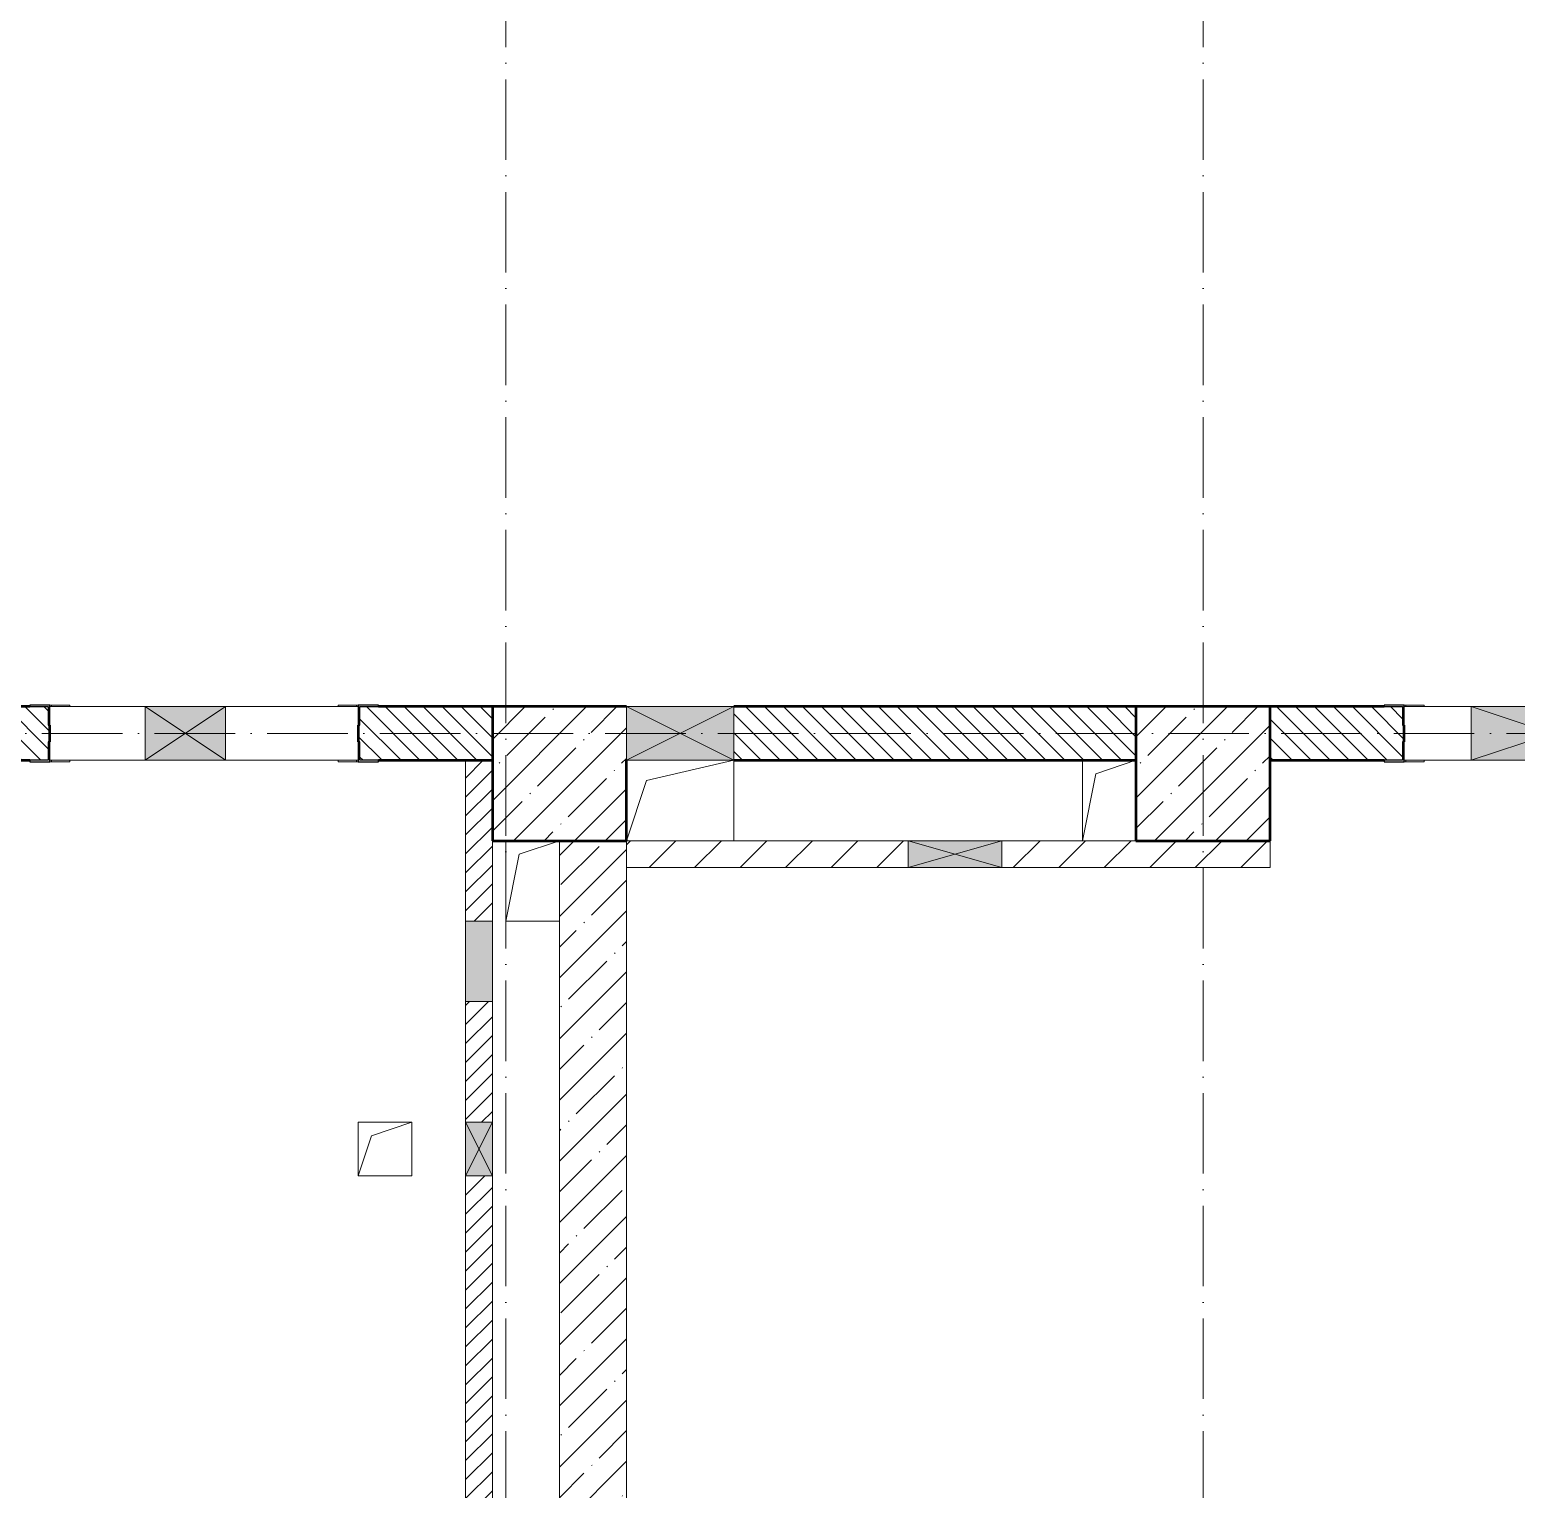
# Model space of a CAD drawing. Header units: millimetres. Extents: x -12989 to 629078, y -109036 to 555275.
# Drawn here: x 55935 to 61478, y 66876 to 72319 of the extents above; entities that cross this region are included whole.
import ezdxf

# ---------------------------------------------------------------- set-up
doc = ezdxf.new("R2010")
doc.units = ezdxf.units.MM
doc.linetypes.add('50_200_ШТРИХ_1Т_ш5_п1_п1_', pattern=[700, 500, -100, 0, -100])
for name, color, linetype, lineweight in [('A-DETL-GENF-OTLN', 7, 'Continuous', 9), ('A-FLOR-____-OTLN', 7, 'Continuous', 9), ('A-GENM-____-MCUT', 7, 'Continuous', 25), ('A-GENM-____-OTLN', 7, 'Continuous', 9), ('A-GENM-____-OTLN-1', 7, 'Continuous', 25), ('A-GLAZ-____-OTLN', 7, 'Continuous', 9), ('A-WALL-____-MCUT-1', 7, 'Continuous', 9), ('A-WALL-____-MCUT-2', 7, 'Continuous', 50), ('A-WALL-____-PATT-1', 7, 'Continuous', 9), ('A-WALL-FNSH-MCUT-1', 7, 'Continuous', 9), ('I-WALL-____-OTLN', 7, 'Continuous', 9), ('S-COLS-____-MCUT', 7, 'Continuous', 50), ('S-COLS-____-OTLN', 7, 'Continuous', 9), ('S-GRID-____-OTLN-1', 7, '50_200_ШТРИХ_1Т_ш5_п1_п1_', 9)]:
    doc.layers.add(name, color=color, linetype=linetype, lineweight=lineweight)
pattern_1 = [(135, (43259.71, 63713.66), (-35.35534, -35.35534), [])]

# ---------------------------------------------------------------- blocks, each defined once
blk = doc.blocks.new('BSC_Колонна _Прямоугольная - 500х500-V63-АР1_План отверстий 2 этажа в осях 1-64_А-ГГ')
at = {"layer": 'S-COLS-____-OTLN'}
h = blk.add_hatch(dxfattribs=at)
h.set_pattern_fill('FP_92', color=256, style=0, pattern_type=2)
h.set_pattern_definition([(45, (-14650, -5831.04), (-114.0493, 114.0493), []), (45, (-14535.95, -5831.04), (-114.0493, 114.0493), [201.612, -40.322, 3.353, -36.97])])
h.paths.add_polyline_path([(-250, -250), (250, -250), (250, 250), (-250, 250), (-250, 50)], flags=0)
at = {"layer": 'S-COLS-____-MCUT'}
for p, q in [((250, 250), (-250, 250)), ((-250, 250), (-250, -250)), ((250, -250), (250, 50)), ((-250, -250), (250, -250))]:
    blk.add_line(p, q, dxfattribs=at)
blk = doc.blocks.new('BSC_Колонна _Прямоугольная - 500х500-V129-АР1_План отверстий 2 этажа в осях 1-64_А-ГГ')
at = {"layer": 'S-COLS-____-OTLN'}
h = blk.add_hatch(dxfattribs=at)
h.set_pattern_fill('FP_159', color=256, style=0, pattern_type=2)
h.set_pattern_definition([(45, (-17050, -5831.04), (-114.0493, 114.0493), []), (45, (-16935.95, -5831.04), (-114.0493, 114.0493), [201.612, -40.322, 3.353, -36.97])])
h.paths.add_polyline_path([(-250, -250), (250, -250), (250, 250), (-250, 250)], flags=0)
at = {"layer": 'S-COLS-____-MCUT'}
for p, q in [((250, 250), (-250, 250)), ((-250, 250), (-250, -250)), ((250, -250), (250, 250)), ((-250, -250), (250, -250))]:
    blk.add_line(p, q, dxfattribs=at)
blk = doc.blocks.new('154_Стойка_СКБ_Уголок - СМ-2180_200-28268025-АР1_План отверстий 2 этажа в осях 1-64_А-ГГ')
at = {"layer": 'A-GENM-____-MCUT'}
for p, q in [((125, 156), (125, 81)), ((200, 156), (125, 156)), ((131, 81), (131, 150)), ((131, 150), (200, 150)), ((200, 150), (200, 156)), ((125, 81), (131, 81)), ((131, 19), (125, 19)), ((125, 19), (125, -56)), ((131, -50), (131, 19)), ((200, -50), (131, -50)), ((200, -56), (200, -50)), ((125, -56), (200, -56))]:
    blk.add_line(p, q, dxfattribs=at)
blk = doc.blocks.new('Стойка_Влож_Уголок_Опорный - Уголок-28213941-АР1_План отверстий 2 этажа в осях 1-64_А-ГГ')
at = {"layer": 'A-GENM-____-OTLN'}
for p, q in [((-212, -6), (-212, 0)), ((0, 0), (0, -6)), ((-212, -75), (-212, -6)), ((-212, -6), (-206, -6)), ((-6, -6), (0, -6)), ((0, -6), (0, -75)), ((-212, -75), (-206, -75)), ((-6, -75), (0, -75))]:
    blk.add_line(p, q, dxfattribs=at)
blk = doc.blocks.new('AR_Отверстие Ниша - Лючок-32406056-АР1_План отверстий 2 этажа в осях 1-64_А-ГГ')
at = {"layer": 'A-GLAZ-____-OTLN'}
blk.add_hatch(color=256, dxfattribs=at).paths.add_polyline_path([(150, -50), (150, 50), (-150, 50), (-150, -50)], flags=0)
for p, q in [((150, 50), (-150, 50)), ((-150, 50), (-150, -50)), ((150, -50), (150, 50)), ((-150, -50), (150, -50))]:
    blk.add_line(p, q, dxfattribs=at)
blk = doc.blocks.new('AR_Отверстие прямоугольное _в стене_ - AR_Отверстие прямоугольное _в стене__ВК-32402434-АР1_План отверстий 2 этажа в осях 1-64_А-ГГ')
at = {"layer": 'A-GLAZ-____-OTLN'}
blk.add_hatch(color=256, dxfattribs=at).paths.add_polyline_path([(-100, -50), (100, -50), (100, 50), (-100, 50)], flags=0)
at = {"layer": 'A-DETL-GENF-OTLN'}
for p, q in [((-100, -50), (-100, 50)), ((-100, 50), (100, 50)), ((100, 50), (-100, -50)), ((-100, 50), (100, -50)), ((100, 50), (-100, 50)), ((-100, 50), (-100, -50)), ((100, 50), (100, -50)), ((100, -50), (100, 50)), ((100, -50), (-100, -50)), ((-100, -50), (100, -50))]:
    blk.add_line(p, q, dxfattribs=at)
blk = doc.blocks.new('AR_Отверстие прямоугольное _в плите_ - AR_Отверстие прямоугольное _в плите_-30459207-АР1_План отверстий 2 этажа в осях 1-64_А-ГГ')
at = {"layer": 'A-GENM-____-OTLN'}
for p, q in [((100, 100), (-100, 100)), ((-100, 100), (-100, -100)), ((-50, 50), (100, 100)), ((100, -100), (100, 100)), ((-100, -100), (-50, 50)), ((-100, -100), (100, -100))]:
    blk.add_line(p, q, dxfattribs=at)
blk = doc.blocks.new('AR_Отверстие прямоугольное _в плите_ - AR_Отверстие прямоугольное _в плите_-30512088-АР1_План отверстий 2 этажа в осях 1-64_А-ГГ')
at = {"layer": 'A-GENM-____-OTLN'}
for p, q in [((-100, 150), (-100, -150)), ((-50, 100), (100, 150)), ((-100, -150), (-50, 100)), ((-100, -150), (100, -150))]:
    blk.add_line(p, q, dxfattribs=at)
blk = doc.blocks.new('AR_Отверстие прямоугольное _в плите_ - AR_Отверстие прямоугольное _в плите_-V181-АР1_План отверстий 2 этажа в осях 1-64_А-ГГ')
at = {"layer": 'A-GENM-____-OTLN'}
for p, q in [((-125, 75), (200, 150)), ((200, -150), (200, 150)), ((-200, -150), (-125, 75))]:
    blk.add_line(p, q, dxfattribs=at)
blk = doc.blocks.new('AR_Отверстие прямоугольное _в плите_ - AR_Отверстие прямоугольное _в плите_-V178-АР1_План отверстий 2 этажа в осях 1-64_А-ГГ')
at = {"layer": 'A-GENM-____-OTLN'}
for p, q in [((-100, 150), (-100, -150)), ((-50, 100), (100, 150)), ((-100, -150), (-50, 100))]:
    blk.add_line(p, q, dxfattribs=at)
blk = doc.blocks.new('AR_Отверстие прямоугольное _в стене__БезПР - AR_Отверстие прямоугольное _в стене__БезПР-36788956-АР1_План отверстий 2 этажа в осях 1-64_А-ГГ')
at = {"layer": 'A-GLAZ-____-OTLN'}
blk.add_hatch(color=256, dxfattribs=at).paths.add_polyline_path([(175, -50), (175, 50), (-175, 50), (-175, -50)], flags=0)
at = {"layer": 'A-DETL-GENF-OTLN'}
for p, q in [((-175, -50), (-175, 50)), ((-175, 50), (175, 50)), ((175, 50), (-175, -50)), ((-175, 50), (175, -50)), ((175, 50), (-175, 50)), ((-175, 50), (-175, -50)), ((175, 50), (175, -50)), ((175, -50), (175, 50)), ((175, -50), (-175, -50)), ((-175, -50), (175, -50))]:
    blk.add_line(p, q, dxfattribs=at)
at = {"layer": 'A-GLAZ-____-OTLN'}
blk.add_line((175, 50), (-175, 50), dxfattribs=at)
blk = doc.blocks.new('AR_Отверстие прямоугольное _в стене_ - AR_Отверстие прямоугольное _в стене__ОВ-36870782-АР1_План отверстий 2 этажа в осях 1-64_А-ГГ')
at = {"layer": 'A-GLAZ-____-OTLN'}
blk.add_hatch(color=256, dxfattribs=at).paths.add_polyline_path([(-300, 100), (-300, -100), (300, -100), (300, 100)], flags=0)
at = {"layer": 'A-DETL-GENF-OTLN'}
for p, q in [((-300, -100), (-300, 100)), ((-300, 100), (300, 100)), ((300, 100), (-300, -100)), ((-300, 100), (300, -100)), ((300, 100), (-300, 100)), ((-300, 100), (-300, -100)), ((300, 100), (300, -100)), ((300, -100), (300, 100)), ((300, -100), (-300, -100)), ((-300, -100), (300, -100))]:
    blk.add_line(p, q, dxfattribs=at)
blk = doc.blocks.new('AR_Отверстие прямоугольное _в стене__БезПР - AR_Отверстие прямоугольное _в стене__БезПР-36789068-АР1_План отверстий 2 этажа в осях 1-64_А-ГГ')
at = {"layer": 'A-GLAZ-____-OTLN'}
blk.add_hatch(color=256, dxfattribs=at).paths.add_polyline_path([(200, 100), (-200, 100), (-200, -100), (200, -100)], flags=0)
at = {"layer": 'A-DETL-GENF-OTLN'}
for p, q in [((-200, -100), (-200, 100)), ((-200, 100), (200, 100)), ((200, 100), (-200, -100)), ((-200, 100), (200, -100)), ((200, 100), (-200, 100)), ((-200, 100), (-200, -100)), ((200, 100), (200, -100)), ((200, -100), (200, 100)), ((200, -100), (-200, -100)), ((-200, -100), (200, -100))]:
    blk.add_line(p, q, dxfattribs=at)
blk = doc.blocks.new('AR_Отверстие прямоугольное _в стене__БезПР - AR_Отверстие прямоугольное _в стене__БезПР-36427769-АР1_План отверстий 2 этажа в осях 1-64_А-ГГ')
at = {"layer": 'A-GLAZ-____-OTLN'}
blk.add_hatch(color=256, dxfattribs=at).paths.add_polyline_path([(-150, 100), (-150, -100), (150, -100), (150, 100)], flags=0)
at = {"layer": 'A-DETL-GENF-OTLN'}
for p, q in [((-150, -100), (-150, 100)), ((-150, 100), (150, 100)), ((150, 100), (-150, -100)), ((-150, 100), (150, -100)), ((150, 100), (-150, 100)), ((-150, 100), (-150, -100)), ((150, 100), (150, -100)), ((150, -100), (150, 100)), ((150, -100), (-150, -100)), ((-150, -100), (150, -100))]:
    blk.add_line(p, q, dxfattribs=at)
at = {"layer": 'A-GLAZ-____-OTLN'}
blk.add_line((150, 100), (-150, 100), dxfattribs=at)
blk = doc.blocks.new('2этаж')
at = {"layer": 'S-GRID-____-OTLN-1', "color": 251, "ltscale": 0.6, "true_color": 0x636466}
for p, q in [((-1141.7, 454533.3), (-1141.7, 508896.9)), ((1458.3, 454533.3), (1458.3, 508896.9)), ((74727.1, 464997), (-20260.4, 464997))]:
    blk.add_line(p, q, dxfattribs=at)

msp = doc.modelspace()

# ---------------------------------------------------------------- hatches: boundary and pattern name
at = {"layer": 'A-WALL-____-PATT-1'}
h = msp.add_hatch(dxfattribs=at)
h.set_pattern_fill('FP_6', color=256, style=0, pattern_type=2)
h.set_pattern_definition(pattern_1)
h.paths.add_polyline_path([(57659.7115, 69594.7006), (57659.7115, 69794.7006), (57165.7115, 69794.7006), (57165.7115, 69725.7006), (57159.7115, 69725.7006), (57159.7115, 69663.7006), (57165.7115, 69663.7006), (57165.7115, 69594.7006), (57385.7362, 69594.7006)], flags=0)
h.paths.add_polyline_path([(55334.7115, 69594.7006), (56003.7115, 69594.7006), (56003.7115, 69663.7006), (56009.7115, 69663.7006), (56009.7115, 69725.7006), (56003.7115, 69725.7006), (56003.7115, 69794.7006), (55265.7115, 69794.7006), (55265.7115, 69725.7006), (55259.7115, 69725.7006), (55259.7115, 69663.7006), (55265.7115, 69663.7006), (55265.7115, 69594.7006)], flags=0)
h.paths.add_polyline_path([(54159.7115, 69594.7006), (54253.7115, 69594.7006), (54253.7115, 69663.7006), (54259.7115, 69663.7006), (54259.7115, 69725.7006), (54253.7115, 69725.7006), (54253.7115, 69794.7006), (54159.7115, 69794.7006), (54159.7115, 69609.5312)], flags=0)
h = msp.add_hatch(dxfattribs=at)
h.set_pattern_fill('FP_6', color=256, style=0, pattern_type=2)
h.set_pattern_definition(pattern_1)
h.paths.add_polyline_path([(60059.7115, 69594.7006), (60059.7115, 69794.7006), (58559.7115, 69794.7006), (58559.7115, 69594.7006), (59153.2005, 69594.7006)], flags=0)
h = msp.add_hatch(dxfattribs=at)
h.set_pattern_fill('FP_6', color=256, style=0, pattern_type=2)
h.set_pattern_definition(pattern_1)
h.paths.add_polyline_path([(63059.7115, 69594.7006), (63059.7115, 69794.7006), (62215.7115, 69794.7006), (62215.7115, 69725.7006), (62209.7115, 69725.7006), (62209.7115, 69663.7006), (62215.7115, 69663.7006), (62215.7115, 69594.7006), (62688.129, 69594.7006)], flags=0)
h.paths.add_polyline_path([(61053.7115, 69594.7006), (61053.7115, 69663.7006), (61059.7115, 69663.7006), (61059.7115, 69725.7006), (61053.7115, 69725.7006), (61053.7115, 69794.7006), (60559.7115, 69794.7006), (60559.7115, 69594.7006), (60984.7115, 69594.7006)], flags=0)
h = msp.add_hatch(dxfattribs=at)
h.set_pattern_fill('FP_5', color=256, style=0, pattern_type=2)
h.set_pattern_definition([(45, (43259.71, 63713.66), (-35.35534, 35.35534), [])])
h.paths.add_polyline_path([(57559.7115, 62044.7006), (57659.7115, 62044.7006), (57659.7115, 64194.7006), (57656.7115, 64194.7006), (57656.7115, 64241.7006), (57562.7115, 64241.7006), (57562.7115, 64194.7006), (57559.7115, 64194.7006), (57559.7115, 62294.7006)], flags=0)
h.paths.add_polyline_path([(57659.7115, 64244.7006), (57659.7115, 65944.7006), (57559.7115, 65944.7006), (57559.7115, 64244.7006), (57656.7115, 64244.7006)], flags=0)
h.paths.add_polyline_path([(57659.7115, 66444.7006), (57659.7115, 68044.7006), (57559.7115, 68044.7006), (57559.7115, 66444.7006), (57564.0593, 66444.7006)], flags=0)
h.paths.add_polyline_path([(57613.9488, 68244.7006), (57659.7115, 68244.7006), (57659.7115, 68694.7006), (57559.7115, 68694.7006), (57559.7115, 68244.7006), (57612.343, 68244.7006)], flags=0)
h.paths.add_polyline_path([(57659.7115, 68994.7006), (57659.7115, 69594.7006), (57559.7115, 69594.7006), (57559.7115, 68994.7006), (57639.3725, 68994.7006)], flags=0)
h = msp.add_hatch(dxfattribs=at)
h.set_pattern_fill('FP_25', color=256, style=0, pattern_type=2)
h.set_pattern_definition([(45, (43259.71, 63713.66), (-114.0493, 114.0493), []), (45, (43373.76, 63713.66), (-114.0493, 114.0493), [201.612, -40.322, 3.353, -36.97])])
h.paths.add_polyline_path([(57909.7115, 62294.7006), (58159.7115, 62294.7006), (58159.7115, 69294.7006), (57909.7115, 69294.7006), (57909.7115, 62729.5792)], flags=0)
h = msp.add_hatch(dxfattribs=at)
h.set_pattern_fill('FP_4', color=256, style=0, pattern_type=2)
h.set_pattern_definition([(45, (43259.71, 63713.66), (-84.8528, 84.8528), [])])
h.paths.add_polyline_path([(60059.7115, 69194.7006), (60559.7115, 69194.7006), (60559.7115, 69294.7006), (59559.7115, 69294.7006), (59559.7115, 69194.7006)], flags=0)
h.paths.add_polyline_path([(58159.7115, 69194.7006), (59209.7115, 69194.7006), (59209.7115, 69294.7006), (58159.7115, 69294.7006)], flags=0)

# ---------------------------------------------------------------- linework, layer by layer
at = {"layer": 'A-FLOR-____-OTLN'}
for p, q in [((58559.7115, 69594.7006), (58559.7115, 69294.7006)), ((59859.7115, 69294.7006), (59859.7115, 69594.7006)), ((57709.7115, 68994.7006), (57709.7115, 69294.7006)), ((57909.7115, 68994.7006), (57709.7115, 68994.7006))]:
    msp.add_line(p, q, dxfattribs=at)
at = {"layer": 'A-WALL-____-MCUT-1'}
for p, q in [((57909.7115, 69294.7006), (57909.7115, 62294.7006)), ((58159.7115, 62294.7006), (58159.7115, 69294.7006))]:
    msp.add_line(p, q, dxfattribs=at)
at = {"layer": 'A-WALL-____-MCUT-2'}
for p, q in [((55934.7115, 69794.7006), (55334.7115, 69794.7006)), ((57659.7115, 69794.7006), (57234.7115, 69794.7006)), ((60059.7115, 69794.7006), (58559.7115, 69794.7006)), ((60984.7115, 69794.7006), (60559.7115, 69794.7006)), ((56009.7115, 69663.7006), (56009.7115, 69725.7006)), ((57159.7115, 69725.7006), (57159.7115, 69663.7006)), ((61059.7115, 69663.7006), (61059.7115, 69725.7006)), ((55334.7115, 69594.7006), (55934.7115, 69594.7006)), ((57234.7115, 69594.7006), (57659.7115, 69594.7006)), ((58559.7115, 69594.7006), (60059.7115, 69594.7006)), ((60559.7115, 69594.7006), (60984.7115, 69594.7006))]:
    msp.add_line(p, q, dxfattribs=at)
at = {"layer": 'A-WALL-FNSH-MCUT-1'}
for p, q in [((57559.7115, 69594.7006), (57559.7115, 68994.7006)), ((57659.7115, 68994.7006), (57659.7115, 69294.7006)), ((59209.7115, 69294.7006), (58159.7115, 69294.7006)), ((60059.7115, 69294.7006), (59559.7115, 69294.7006)), ((60559.7115, 69194.7006), (60559.7115, 69294.7006)), ((58159.7115, 69194.7006), (59209.7115, 69194.7006)), ((59559.7115, 69194.7006), (60559.7115, 69194.7006)), ((57559.7115, 68694.7006), (57559.7115, 68244.7006)), ((57659.7115, 68244.7006), (57659.7115, 68694.7006)), ((57559.7115, 68044.7006), (57559.7115, 66744.7006)), ((57659.7115, 66444.7006), (57659.7115, 68044.7006))]:
    msp.add_line(p, q, dxfattribs=at)
at = {"layer": 'I-WALL-____-OTLN'}
for p, q in [((56009.7115, 69794.7006), (56364.7115, 69794.7006)), ((56664.7115, 69794.7006), (57159.7115, 69794.7006)), ((61059.7115, 69794.7006), (61309.7115, 69794.7006)), ((56364.7115, 69594.7006), (56009.7115, 69594.7006)), ((57159.7115, 69594.7006), (56664.7115, 69594.7006)), ((61309.7115, 69594.7006), (61059.7115, 69594.7006))]:
    msp.add_line(p, q, dxfattribs=at)

# ---------------------------------------------------------------- block references
msp.add_blockref('2этаж', (58851.3748, -395302.2823))
at = {"layer": 'A-GENM-____-OTLN'}
for p, rotation in [((56009.7115, 69800.7006), 89.99999999999955), ((57159.7115, 69588.7006), 269.9999999999995), ((61059.7115, 69800.7006), 89.99999999999955)]:
    msp.add_blockref('Стойка_Влож_Уголок_Опорный - Уголок-28213941-АР1_План отверстий 2 этажа в осях 1-64_А-ГГ', p, dxfattribs=dict(at, rotation=rotation))
for name, p in [('AR_Отверстие прямоугольное _в плите_ - AR_Отверстие прямоугольное _в плите_-V181-АР1_План отверстий 2 этажа в осях 1-64_А-ГГ', (58359.7115, 69444.7006)), ('AR_Отверстие прямоугольное _в плите_ - AR_Отверстие прямоугольное _в плите_-V178-АР1_План отверстий 2 этажа в осях 1-64_А-ГГ', (59959.7115, 69444.7006)), ('AR_Отверстие прямоугольное _в плите_ - AR_Отверстие прямоугольное _в плите_-30512088-АР1_План отверстий 2 этажа в осях 1-64_А-ГГ', (57809.7115, 69144.7006)), ('AR_Отверстие прямоугольное _в плите_ - AR_Отверстие прямоугольное _в плите_-30459207-АР1_План отверстий 2 этажа в осях 1-64_А-ГГ', (57259.7115, 68144.7006))]:
    msp.add_blockref(name, p, dxfattribs=at)
at = {"layer": 'A-GENM-____-OTLN-1', "rotation": 180}
for p in [(56134.7115, 69744.7006), (61184.7115, 69744.7006)]:
    msp.add_blockref('154_Стойка_СКБ_Уголок - СМ-2180_200-28268025-АР1_План отверстий 2 этажа в осях 1-64_А-ГГ', p, dxfattribs=at)
at = {"layer": 'A-GENM-____-OTLN-1'}
msp.add_blockref('154_Стойка_СКБ_Уголок - СМ-2180_200-28268025-АР1_План отверстий 2 этажа в осях 1-64_А-ГГ', (57034.7115, 69644.7006), dxfattribs=at)
at = {"layer": 'A-GLAZ-____-OTLN'}
for name, p, rotation in [('AR_Отверстие прямоугольное _в стене__БезПР - AR_Отверстие прямоугольное _в стене__БезПР-36427769-АР1_План отверстий 2 этажа в осях 1-64_А-ГГ', (56514.7115, 69694.7006), 180), ('AR_Отверстие прямоугольное _в стене__БезПР - AR_Отверстие прямоугольное _в стене__БезПР-36789068-АР1_План отверстий 2 этажа в осях 1-64_А-ГГ', (58359.7115, 69694.7006), 180), ('AR_Отверстие прямоугольное _в стене_ - AR_Отверстие прямоугольное _в стене__ОВ-36870782-АР1_План отверстий 2 этажа в осях 1-64_А-ГГ', (61609.7115, 69694.7006), 180), ('AR_Отверстие Ниша - Лючок-32406056-АР1_План отверстий 2 этажа в осях 1-64_А-ГГ', (57609.7115, 68844.7006), 269.9999999999997), ('AR_Отверстие прямоугольное _в стене_ - AR_Отверстие прямоугольное _в стене__ВК-32402434-АР1_План отверстий 2 этажа в осях 1-64_А-ГГ', (57609.7115, 68144.7006), 269.9999999999997)]:
    msp.add_blockref(name, p, dxfattribs=dict(at, rotation=rotation))
msp.add_blockref('AR_Отверстие прямоугольное _в стене__БезПР - AR_Отверстие прямоугольное _в стене__БезПР-36788956-АР1_План отверстий 2 этажа в осях 1-64_А-ГГ', (59384.7115, 69244.7006), dxfattribs=at)
at = {"layer": 'S-COLS-____-OTLN'}
for name, p in [('BSC_Колонна _Прямоугольная - 500х500-V63-АР1_План отверстий 2 этажа в осях 1-64_А-ГГ', (57909.7115, 69544.7006)), ('BSC_Колонна _Прямоугольная - 500х500-V129-АР1_План отверстий 2 этажа в осях 1-64_А-ГГ', (60309.7115, 69544.7006))]:
    msp.add_blockref(name, p, dxfattribs=at)

doc.saveas('drawing.dxf')
